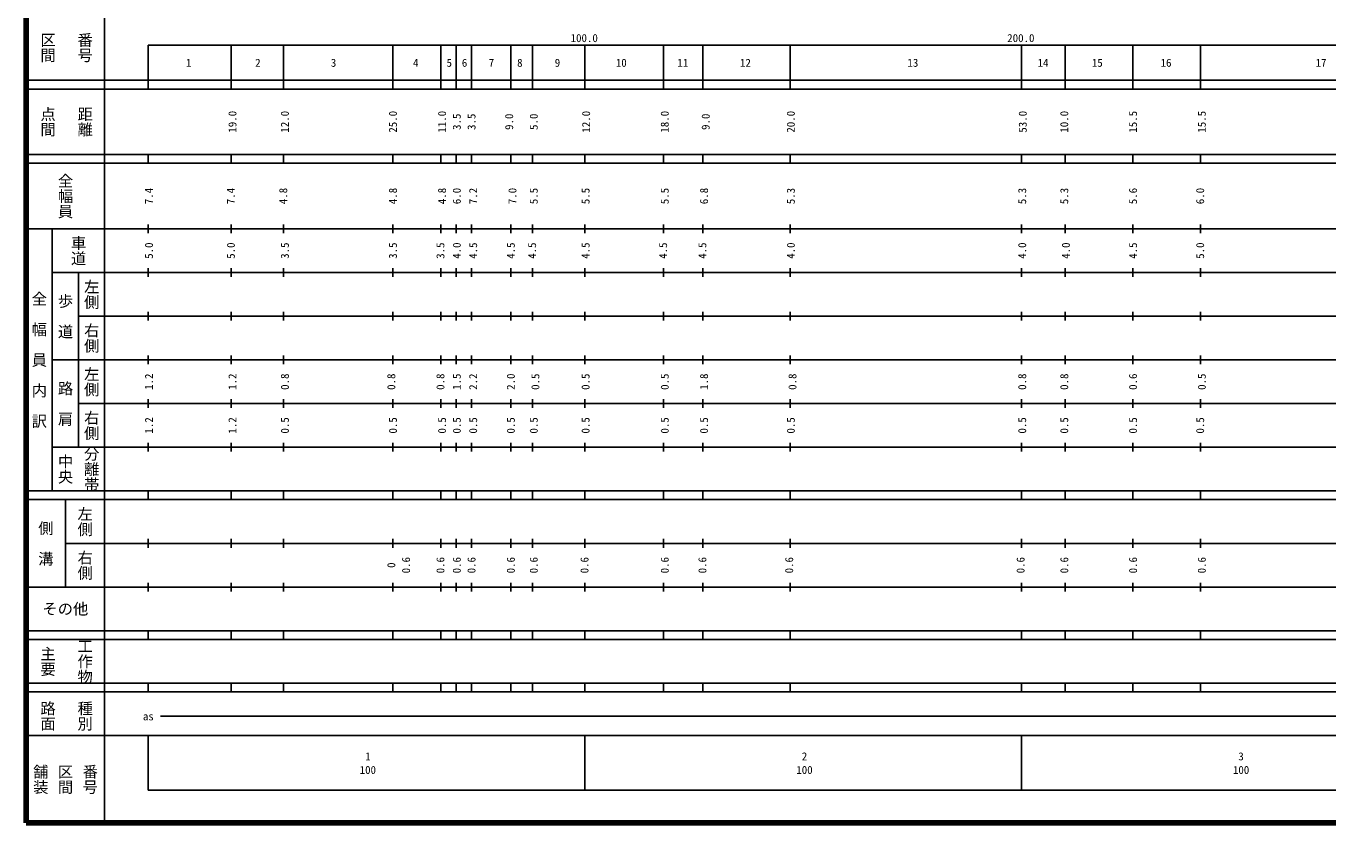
# Model space of a CAD drawing. Units: millimetres on the paper, enlarged 1000 times. Extents: x 40000 to 680000, y 20000 to 380000.
# Drawn here: x 40000 to 338185, y 20000 to 202409 of the extents above; entities that cross this region are included whole.
import ezdxf
from ezdxf.enums import TextEntityAlignment as Align

# ---------------------------------------------------------------- set-up
doc = ezdxf.new("R2010")
doc.units = ezdxf.units.MM
doc.header["$LTSCALE"] = 1000
doc.layers.add('M-TTL', color=2, linetype='Continuous', lineweight=140)
doc.layers.add('M-TTL-BAND', color=7, linetype='Continuous', lineweight=25)
doc.styles.add('@ＭＳ ゴシック', font='')
doc.styles.add('ＭＳ ゴシック', font='')
doc.styles.get('@ＭＳ ゴシック').set_extended_font_data('@MS Gothic')
doc.styles.get('ＭＳ ゴシック').set_extended_font_data('MS Gothic')

msp = doc.modelspace()

# ---------------------------------------------------------------- linework, layer by layer
at = {"layer": 'M-TTL'}
for p, q in [((40000, 380000), (40000, 20000)), ((40000, 20000), (680000, 20000))]:
    msp.add_line(p, q, dxfattribs=at)
at = {"layer": 'M-TTL-BAND'}
for p, q in [((58000, 370000), (58000, 20000)), ((68000, 198000), (579000, 198000)), ((68000, 198000), (68000, 188000)), ((87000, 198000), (87000, 188000)), ((99000, 198000), (99000, 188000)), ((124000, 198000), (124000, 188000)), ((135000, 198000), (135000, 188000)), ((138500, 198000), (138500, 188000)), ((142000, 198000), (142000, 188000)), ((151000, 198000), (151000, 188000)), ((156000, 198000), (156000, 188000)), ((168000, 198000), (168000, 188000)), ((186000, 198000), (186000, 188000)), ((195000, 198000), (195000, 188000)), ((215000, 198000), (215000, 188000)), ((268000, 198000), (268000, 188000)), ((278000, 198000), (278000, 188000)), ((293500, 198000), (293500, 188000)), ((309000, 198000), (309000, 188000)), ((40000, 190000), (579000, 190000)), ((40000, 188000), (579000, 188000)), ((40000, 173000), (579000, 173000)), ((68000, 171000), (68000, 173000)), ((87000, 173000), (87000, 171000)), ((99000, 173000), (99000, 171000)), ((124000, 173000), (124000, 171000)), ((135000, 173000), (135000, 171000)), ((138500, 173000), (138500, 171000)), ((142000, 173000), (142000, 171000)), ((151000, 173000), (151000, 171000)), ((156000, 173000), (156000, 171000)), ((168000, 171000), (168000, 173000)), ((186000, 173000), (186000, 171000)), ((195000, 173000), (195000, 171000)), ((215000, 173000), (215000, 171000)), ((268000, 171000), (268000, 173000)), ((278000, 173000), (278000, 171000)), ((293500, 173000), (293500, 171000)), ((309000, 173000), (309000, 171000)), ((40000, 171000), (579000, 171000)), ((40000, 156000), (579000, 156000)), ((46000, 96000), (46000, 156000)), ((68000, 155000), (68000, 157000)), ((87000, 157000), (87000, 155000)), ((99000, 157000), (99000, 155000)), ((124000, 157000), (124000, 155000)), ((135000, 157000), (135000, 155000)), ((138500, 157000), (138500, 155000)), ((142000, 157000), (142000, 155000)), ((151000, 157000), (151000, 155000)), ((156000, 157000), (156000, 155000)), ((168000, 155000), (168000, 157000)), ((186000, 157000), (186000, 155000)), ((195000, 157000), (195000, 155000)), ((215000, 157000), (215000, 155000)), ((268000, 155000), (268000, 157000)), ((278000, 157000), (278000, 155000)), ((293500, 157000), (293500, 155000)), ((309000, 157000), (309000, 155000)), ((68000, 145000), (68000, 147000)), ((87000, 147000), (87000, 145000)), ((99000, 147000), (99000, 145000)), ((124000, 147000), (124000, 145000)), ((135000, 147000), (135000, 145000)), ((138500, 147000), (138500, 145000)), ((142000, 147000), (142000, 145000)), ((151000, 147000), (151000, 145000)), ((156000, 147000), (156000, 145000)), ((168000, 145000), (168000, 147000)), ((186000, 147000), (186000, 145000)), ((195000, 147000), (195000, 145000)), ((215000, 147000), (215000, 145000)), ((268000, 145000), (268000, 147000)), ((278000, 147000), (278000, 145000)), ((293500, 147000), (293500, 145000)), ((309000, 147000), (309000, 145000)), ((46000, 146000), (579000, 146000)), ((52000, 146000), (52000, 106000)), ((52000, 136000), (579000, 136000)), ((68000, 135000), (68000, 137000)), ((87000, 137000), (87000, 135000)), ((99000, 137000), (99000, 135000)), ((124000, 137000), (124000, 135000)), ((135000, 137000), (135000, 135000)), ((138500, 137000), (138500, 135000)), ((142000, 137000), (142000, 135000)), ((151000, 137000), (151000, 135000)), ((156000, 137000), (156000, 135000)), ((168000, 135000), (168000, 137000)), ((186000, 137000), (186000, 135000)), ((195000, 137000), (195000, 135000)), ((215000, 137000), (215000, 135000)), ((268000, 135000), (268000, 137000)), ((278000, 137000), (278000, 135000)), ((293500, 137000), (293500, 135000)), ((309000, 137000), (309000, 135000)), ((46000, 126000), (579000, 126000)), ((68000, 125000), (68000, 127000)), ((87000, 127000), (87000, 125000)), ((99000, 127000), (99000, 125000)), ((124000, 127000), (124000, 125000)), ((135000, 127000), (135000, 125000)), ((138500, 127000), (138500, 125000)), ((142000, 127000), (142000, 125000)), ((151000, 127000), (151000, 125000)), ((156000, 127000), (156000, 125000)), ((168000, 125000), (168000, 127000)), ((186000, 127000), (186000, 125000)), ((195000, 127000), (195000, 125000)), ((215000, 127000), (215000, 125000)), ((268000, 125000), (268000, 127000)), ((278000, 127000), (278000, 125000)), ((293500, 127000), (293500, 125000)), ((309000, 127000), (309000, 125000)), ((68000, 115000), (68000, 117000)), ((87000, 117000), (87000, 115000)), ((99000, 117000), (99000, 115000)), ((124000, 117000), (124000, 115000)), ((135000, 117000), (135000, 115000)), ((138500, 117000), (138500, 115000)), ((142000, 117000), (142000, 115000)), ((151000, 117000), (151000, 115000)), ((156000, 117000), (156000, 115000)), ((168000, 115000), (168000, 117000)), ((186000, 117000), (186000, 115000)), ((195000, 117000), (195000, 115000)), ((215000, 117000), (215000, 115000)), ((268000, 115000), (268000, 117000)), ((278000, 117000), (278000, 115000)), ((293500, 117000), (293500, 115000)), ((309000, 117000), (309000, 115000)), ((52000, 116000), (579000, 116000)), ((46000, 106000), (579000, 106000)), ((68000, 105000), (68000, 107000)), ((87000, 107000), (87000, 105000)), ((99000, 107000), (99000, 105000)), ((124000, 107000), (124000, 105000)), ((135000, 107000), (135000, 105000)), ((138500, 107000), (138500, 105000)), ((142000, 107000), (142000, 105000)), ((151000, 107000), (151000, 105000)), ((156000, 107000), (156000, 105000)), ((168000, 105000), (168000, 107000)), ((186000, 107000), (186000, 105000)), ((195000, 107000), (195000, 105000)), ((215000, 107000), (215000, 105000)), ((268000, 105000), (268000, 107000)), ((278000, 107000), (278000, 105000)), ((293500, 107000), (293500, 105000)), ((309000, 107000), (309000, 105000)), ((40000, 96000), (579000, 96000)), ((68000, 94000), (68000, 96000)), ((87000, 96000), (87000, 94000)), ((99000, 96000), (99000, 94000)), ((124000, 96000), (124000, 94000)), ((135000, 96000), (135000, 94000)), ((138500, 96000), (138500, 94000)), ((142000, 96000), (142000, 94000)), ((151000, 96000), (151000, 94000)), ((156000, 96000), (156000, 94000)), ((168000, 94000), (168000, 96000)), ((186000, 96000), (186000, 94000)), ((195000, 96000), (195000, 94000)), ((215000, 96000), (215000, 94000)), ((268000, 94000), (268000, 96000)), ((278000, 96000), (278000, 94000)), ((293500, 96000), (293500, 94000)), ((309000, 96000), (309000, 94000)), ((40000, 94000), (579000, 94000)), ((49000, 94000), (49000, 74000)), ((49000, 84000), (579000, 84000)), ((68000, 83000), (68000, 85000)), ((87000, 85000), (87000, 83000)), ((99000, 85000), (99000, 83000)), ((124000, 85000), (124000, 83000)), ((135000, 85000), (135000, 83000)), ((138500, 85000), (138500, 83000)), ((142000, 85000), (142000, 83000)), ((151000, 85000), (151000, 83000)), ((156000, 85000), (156000, 83000)), ((168000, 83000), (168000, 85000)), ((186000, 85000), (186000, 83000)), ((195000, 85000), (195000, 83000)), ((215000, 85000), (215000, 83000)), ((268000, 83000), (268000, 85000)), ((278000, 85000), (278000, 83000)), ((293500, 85000), (293500, 83000)), ((309000, 85000), (309000, 83000)), ((68000, 73000), (68000, 75000)), ((87000, 75000), (87000, 73000)), ((99000, 75000), (99000, 73000)), ((124000, 75000), (124000, 73000)), ((135000, 75000), (135000, 73000)), ((138500, 75000), (138500, 73000)), ((142000, 75000), (142000, 73000)), ((151000, 75000), (151000, 73000)), ((156000, 75000), (156000, 73000)), ((168000, 73000), (168000, 75000)), ((186000, 75000), (186000, 73000)), ((195000, 75000), (195000, 73000)), ((215000, 75000), (215000, 73000)), ((268000, 73000), (268000, 75000)), ((278000, 75000), (278000, 73000)), ((293500, 75000), (293500, 73000)), ((309000, 75000), (309000, 73000)), ((40000, 74000), (579000, 74000)), ((40000, 64000), (579000, 64000)), ((68000, 62000), (68000, 64000)), ((87000, 64000), (87000, 62000)), ((99000, 64000), (99000, 62000)), ((124000, 64000), (124000, 62000)), ((135000, 64000), (135000, 62000)), ((138500, 64000), (138500, 62000)), ((142000, 64000), (142000, 62000)), ((151000, 64000), (151000, 62000)), ((156000, 64000), (156000, 62000)), ((168000, 62000), (168000, 64000)), ((186000, 64000), (186000, 62000)), ((195000, 64000), (195000, 62000)), ((215000, 64000), (215000, 62000)), ((268000, 62000), (268000, 64000)), ((278000, 64000), (278000, 62000)), ((293500, 64000), (293500, 62000)), ((309000, 64000), (309000, 62000)), ((40000, 62000), (579000, 62000)), ((40000, 52000), (579000, 52000)), ((68000, 50000), (68000, 52000)), ((87000, 52000), (87000, 50000)), ((99000, 52000), (99000, 50000)), ((124000, 52000), (124000, 50000)), ((135000, 52000), (135000, 50000)), ((138500, 52000), (138500, 50000)), ((142000, 52000), (142000, 50000)), ((151000, 52000), (151000, 50000)), ((156000, 52000), (156000, 50000)), ((168000, 50000), (168000, 52000)), ((186000, 52000), (186000, 50000)), ((195000, 52000), (195000, 50000)), ((215000, 52000), (215000, 50000)), ((268000, 50000), (268000, 52000)), ((278000, 52000), (278000, 50000)), ((293500, 52000), (293500, 50000)), ((309000, 52000), (309000, 50000)), ((40000, 50000), (579000, 50000)), ((70805, 44406), (565903, 44406)), ((40000, 40000), (579000, 40000)), ((68000, 40000), (68000, 27500)), ((168000, 40000), (168000, 27500)), ((268000, 40000), (268000, 27500)), ((68000, 27500), (579000, 27500))]:
    msp.add_line(p, q, dxfattribs=at)

# ---------------------------------------------------------------- texts
for s, height, rotation, style, p in [('区間', 2566, 270, '@ＭＳ ゴシック', (45000, 197500)), ('番号', 2566, 270, '@ＭＳ ゴシック', (53500, 197500)), ('点間', 2566, 270, '@ＭＳ ゴシック', (45000, 180500)), ('距離', 2566, 270, '@ＭＳ ゴシック', (53500, 180500)), ('19.0', 1833, 90, 'ＭＳ ゴシック', (87272, 180500)), ('12.0', 1833, 90, 'ＭＳ ゴシック', (99273, 180500)), ('25.0', 1833, 90, 'ＭＳ ゴシック', (124024, 180500)), ('11.0', 1833, 90, 'ＭＳ ゴシック', (135274, 180500)), ('3.5', 1833, 90, 'ＭＳ ゴシック', (138649, 180500)), ('3.5', 1833, 90, 'ＭＳ ゴシック', (142024, 180500)), ('9.0', 1833, 90, 'ＭＳ ゴシック', (150650, 180500)), ('5.0', 1833, 90, 'ＭＳ ゴシック', (156275, 180500)), ('12.0', 1833, 90, 'ＭＳ ゴシック', (168272, 180500)), ('18.0', 1833, 90, 'ＭＳ ゴシック', (186276, 180500)), ('9.0', 1833, 90, 'ＭＳ ゴシック', (195651, 180500)), ('20.0', 1833, 90, 'ＭＳ ゴシック', (215152, 180500)), ('53.0', 1833, 90, 'ＭＳ ゴシック', (268272, 180500)), ('10.0', 1833, 90, 'ＭＳ ゴシック', (277779, 180500)), ('15.5', 1833, 90, 'ＭＳ ゴシック', (293530, 180500)), ('15.5', 1833, 90, 'ＭＳ ゴシック', (309280, 180500)), ('全幅員', 2566, 270, '@ＭＳ ゴシック', (49000, 163500)), ('7.4', 1833, 90, 'ＭＳ ゴシック', (68147, 163500)), ('7.4', 1833, 90, 'ＭＳ ゴシック', (86897, 163500)), ('4.8', 1833, 90, 'ＭＳ ゴシック', (98898, 163500)), ('4.8', 1833, 90, 'ＭＳ ゴシック', (124024, 163500)), ('4.8', 1833, 90, 'ＭＳ ゴシック', (135274, 163500)), ('6.0', 1833, 90, 'ＭＳ ゴシック', (138649, 163500)), ('7.2', 1833, 90, 'ＭＳ ゴシック', (142399, 163500)), ('7.0', 1833, 90, 'ＭＳ ゴシック', (151400, 163500)), ('5.5', 1833, 90, 'ＭＳ ゴシック', (156275, 163500)), ('5.5', 1833, 90, 'ＭＳ ゴシック', (168147, 163500)), ('5.5', 1833, 90, 'ＭＳ ゴシック', (186276, 163500)), ('6.8', 1833, 90, 'ＭＳ ゴシック', (195276, 163500)), ('5.3', 1833, 90, 'ＭＳ ゴシック', (215152, 163500)), ('5.3', 1833, 90, 'ＭＳ ゴシック', (268147, 163500)), ('5.3', 1833, 90, 'ＭＳ ゴシック', (277779, 163500)), ('5.6', 1833, 90, 'ＭＳ ゴシック', (293530, 163500)), ('6.0', 1833, 90, 'ＭＳ ゴシック', (308905, 163500)), ('車道', 2566, 270, '@ＭＳ ゴシック', (52000, 151000)), ('5.0', 1833, 90, 'ＭＳ ゴシック', (68147, 151000)), ('5.0', 1833, 90, 'ＭＳ ゴシック', (86897, 151000)), ('3.5', 1833, 90, 'ＭＳ ゴシック', (99273, 151000)), ('3.5', 1833, 90, 'ＭＳ ゴシック', (124024, 151000)), ('3.5', 1833, 90, 'ＭＳ ゴシック', (134899, 151000)), ('4.0', 1833, 90, 'ＭＳ ゴシック', (138649, 151000)), ('4.5', 1833, 90, 'ＭＳ ゴシック', (142399, 151000)), ('4.5', 1833, 90, 'ＭＳ ゴシック', (151025, 151000)), ('4.5', 1833, 90, 'ＭＳ ゴシック', (155900, 151000)), ('4.5', 1833, 90, 'ＭＳ ゴシック', (168147, 151000)), ('4.5', 1833, 90, 'ＭＳ ゴシック', (185901, 151000)), ('4.5', 1833, 90, 'ＭＳ ゴシック', (194901, 151000)), ('4.0', 1833, 90, 'ＭＳ ゴシック', (215152, 151000)), ('4.0', 1833, 90, 'ＭＳ ゴシック', (268147, 151000)), ('4.0', 1833, 90, 'ＭＳ ゴシック', (278154, 151000)), ('4.5', 1833, 90, 'ＭＳ ゴシック', (293530, 151000)), ('5.0', 1833, 90, 'ＭＳ ゴシック', (308905, 151000)), ('左側', 2566, 270, '@ＭＳ ゴシック', (55000, 141000)), ('全\u3000幅\u3000員\u3000内\u3000訳', 2566, 270, '@ＭＳ ゴシック', (43000, 126000)), ('歩\u3000道', 2566, 270, '@ＭＳ ゴシック', (49000, 136000)), ('右側', 2566, 270, '@ＭＳ ゴシック', (55000, 131000)), ('左側', 2566, 270, '@ＭＳ ゴシック', (55000, 121000)), ('1.2', 1833, 90, 'ＭＳ ゴシック', (68147, 121000)), ('1.2', 1833, 90, 'ＭＳ ゴシック', (87272, 121000)), ('0.8', 1833, 90, 'ＭＳ ゴシック', (99273, 121000)), ('0.8', 1833, 90, 'ＭＳ ゴシック', (123649, 121000)), ('0.8', 1833, 90, 'ＭＳ ゴシック', (134899, 121000)), ('1.5', 1833, 90, 'ＭＳ ゴシック', (138649, 121000)), ('2.2', 1833, 90, 'ＭＳ ゴシック', (142399, 121000)), ('2.0', 1833, 90, 'ＭＳ ゴシック', (151025, 121000)), ('0.5', 1833, 90, 'ＭＳ ゴシック', (156650, 121000)), ('0.5', 1833, 90, 'ＭＳ ゴシック', (168147, 121000)), ('0.5', 1833, 90, 'ＭＳ ゴシック', (186276, 121000)), ('1.8', 1833, 90, 'ＭＳ ゴシック', (195276, 121000)), ('0.8', 1833, 90, 'ＭＳ ゴシック', (215527, 121000)), ('0.8', 1833, 90, 'ＭＳ ゴシック', (268147, 121000)), ('0.8', 1833, 90, 'ＭＳ ゴシック', (277779, 121000)), ('0.6', 1833, 90, 'ＭＳ ゴシック', (293530, 121000)), ('0.5', 1833, 90, 'ＭＳ ゴシック', (309280, 121000)), ('路\u3000肩', 2566, 270, '@ＭＳ ゴシック', (49000, 116000)), ('右側', 2566, 270, '@ＭＳ ゴシック', (55000, 111000)), ('1.2', 1833, 90, 'ＭＳ ゴシック', (68147, 111000)), ('1.2', 1833, 90, 'ＭＳ ゴシック', (87272, 111000)), ('0.5', 1833, 90, 'ＭＳ ゴシック', (99273, 111000)), ('0.5', 1833, 90, 'ＭＳ ゴシック', (124024, 111000)), ('0.5', 1833, 90, 'ＭＳ ゴシック', (135274, 111000)), ('0.5', 1833, 90, 'ＭＳ ゴシック', (138649, 111000)), ('0.5', 1833, 90, 'ＭＳ ゴシック', (142399, 111000)), ('0.5', 1833, 90, 'ＭＳ ゴシック', (151025, 111000)), ('0.5', 1833, 90, 'ＭＳ ゴシック', (156275, 111000)), ('0.5', 1833, 90, 'ＭＳ ゴシック', (168147, 111000)), ('0.5', 1833, 90, 'ＭＳ ゴシック', (186276, 111000)), ('0.5', 1833, 90, 'ＭＳ ゴシック', (195276, 111000)), ('0.5', 1833, 90, 'ＭＳ ゴシック', (215152, 111000)), ('0.5', 1833, 90, 'ＭＳ ゴシック', (268147, 111000)), ('0.5', 1833, 90, 'ＭＳ ゴシック', (277779, 111000)), ('0.5', 1833, 90, 'ＭＳ ゴシック', (293530, 111000)), ('0.5', 1833, 90, 'ＭＳ ゴシック', (308905, 111000)), ('分離帯', 2566, 270, '@ＭＳ ゴシック', (55000, 101000)), ('中央', 2566, 270, '@ＭＳ ゴシック', (49000, 101000)), ('左側', 2566, 270, '@ＭＳ ゴシック', (53500, 89000)), ('側\u3000溝', 2566, 270, '@ＭＳ ゴシック', (44500, 84000)), ('右側', 2566, 270, '@ＭＳ ゴシック', (53500, 79000)), ('0.6', 1833, 90, 'ＭＳ ゴシック', (127024, 79000)), ('0.6', 1833, 90, 'ＭＳ ゴシック', (134899, 79000)), ('0.6', 1833, 90, 'ＭＳ ゴシック', (138649, 79000)), ('0.6', 1833, 90, 'ＭＳ ゴシック', (142024, 79000)), ('0.6', 1833, 90, 'ＭＳ ゴシック', (151025, 79000)), ('0.6', 1833, 90, 'ＭＳ ゴシック', (156275, 79000)), ('0.6', 1833, 90, 'ＭＳ ゴシック', (167901, 79000)), ('0.6', 1833, 90, 'ＭＳ ゴシック', (186276, 79000)), ('0.6', 1833, 90, 'ＭＳ ゴシック', (194901, 79000)), ('0.6', 1833, 90, 'ＭＳ ゴシック', (214777, 79000)), ('0.6', 1833, 90, 'ＭＳ ゴシック', (267777, 79000)), ('0.6', 1833, 90, 'ＭＳ ゴシック', (277779, 79000)), ('0.6', 1833, 90, 'ＭＳ ゴシック', (293530, 79000)), ('0.6', 1833, 90, 'ＭＳ ゴシック', (309280, 79000)), ('0', 1833, 90, 'ＭＳ ゴシック', (123649, 79000)), ('主要', 2566, 270, '@ＭＳ ゴシック', (45000, 57000)), ('工作物', 2566, 270, '@ＭＳ ゴシック', (53500, 57000)), ('路面', 2566, 270, '@ＭＳ ゴシック', (45000, 44500)), ('種別', 2566, 270, '@ＭＳ ゴシック', (53500, 44500)), ('舗装', 2566, 270, '@ＭＳ ゴシック', (43333, 30000)), ('区間', 2566, 270, '@ＭＳ ゴシック', (49000, 30000)), ('番号', 2566, 270, '@ＭＳ ゴシック', (54667, 30000))]:
    msp.add_text(s, height=height, rotation=rotation, dxfattribs=dict(at, style=style)).set_placement(p, align=Align.MIDDLE_CENTER)
at = {"layer": 'M-TTL-BAND', "style": 'ＭＳ ゴシック'}
for s, p in [('100.0', (167844, 198195)), ('200.0', (267844, 198195))]:
    msp.add_text(s, height=1833, dxfattribs=at).set_placement(p, align=Align.BOTTOM_CENTER)
for s, height, p in [('1', 1833, (77263, 194000)), ('2', 1833, (93097, 194000)), ('3', 1833, (110431, 194000)), ('4', 1833, (129265, 194000)), ('5', 1833, (136931, 194000)), ('6', 1833, (140432, 194000)), ('7', 1833, (146599, 194000)), ('8', 1833, (153099, 194000)), ('9', 1833, (161716, 194000)), ('10', 1833, (176333, 194000)), ('11', 1833, (190433, 194000)), ('12', 1833, (204767, 194000)), ('13', 1833, (243120, 194000)), ('14', 1833, (272930, 194000)), ('15', 1833, (285354, 194000)), ('16', 1833, (301104, 194000)), ('17', 1833, (336605, 194000)), ('その他', 2566, (49000, 69000)), ('as', 1833, (68006, 44406)), ('1', 1833, (118288, 35238)), ('2', 1833, (218288, 35238)), ('3', 1833, (318288, 35238)), ('100', 1833, (118288, 32131)), ('100', 1833, (218288, 32131)), ('100', 1833, (318288, 32131))]:
    msp.add_text(s, height=height, dxfattribs=at).set_placement(p, align=Align.MIDDLE_CENTER)

doc.saveas('drawing.dxf')
